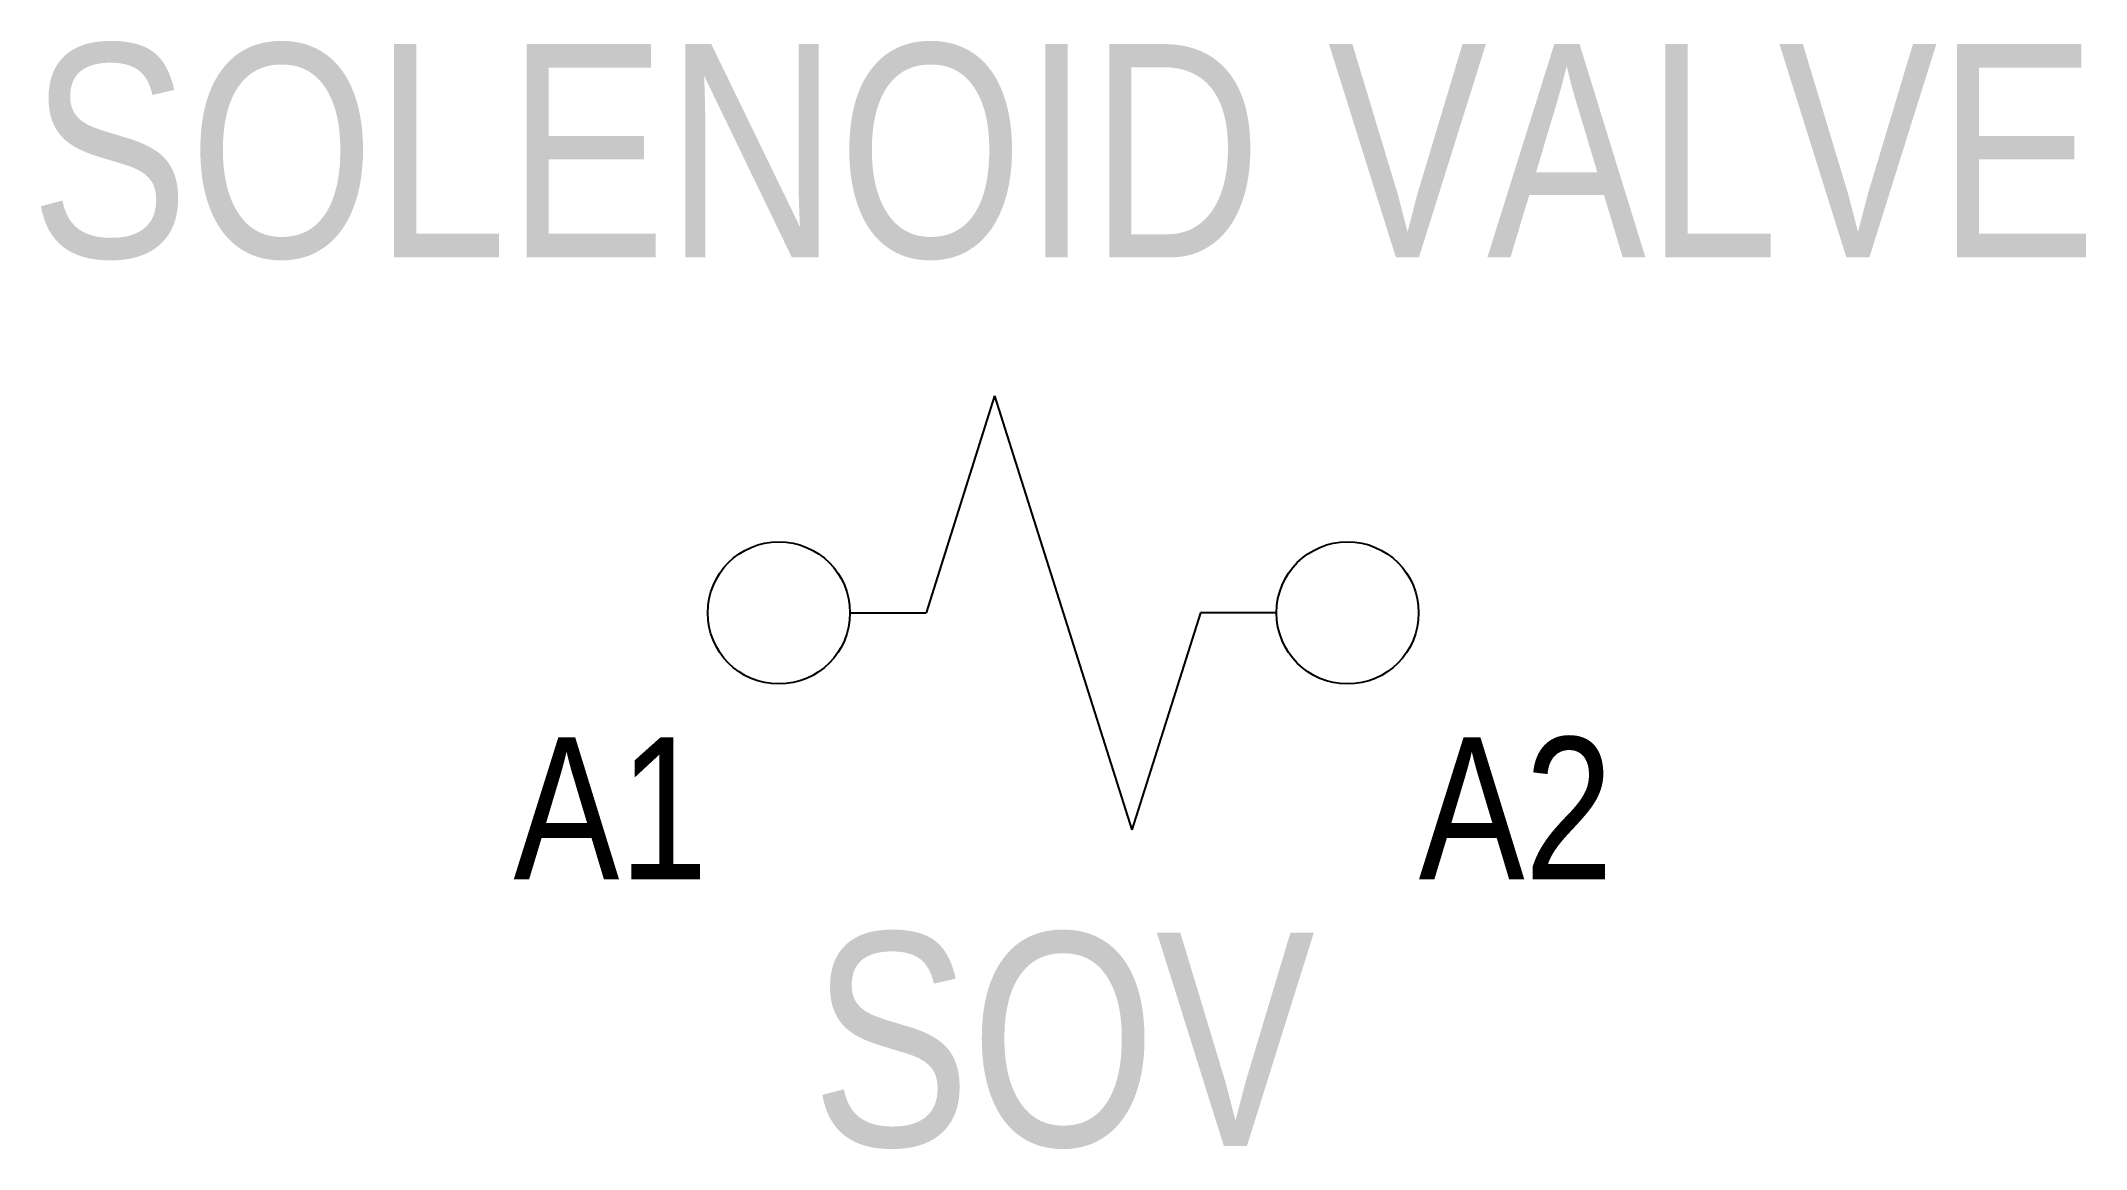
# Model space of a CAD drawing. Header units: inches. Extents: x -2.88 to 2.88, y -1.51 to 1.61.
import ezdxf
from ezdxf.enums import TextEntityAlignment as Align

# ---------------------------------------------------------------- set-up
doc = ezdxf.new("R2010")
doc.units = ezdxf.units.IN
doc.header["$MEASUREMENT"] = 0
doc.linetypes.add('HIDDEN2', pattern=[0.1875, 0.125, -0.0625])
for name, color, linetype in [('DESCCHILD', 20, 'Continuous'), ('FIELD', 7, 'HIDDEN2'), ('SYMB', 4, 'Continuous'), ('TAGS', 51, 'Continuous'), ('TEXT', 3, 'Continuous')]:
    doc.layers.add(name, color=color, linetype=linetype)
doc.styles.add('ARIEL', font='arial.ttf', dxfattribs={"width": 0.8, "height": 0.2})

# ---------------------------------------------------------------- blocks, each defined once
blk = doc.blocks.new('SOLENOID')
at = {"layer": 'SYMB'}
for p, q in [((-0.0483, 0.1526), (-0.0965, 0)), ((-0.0483, 0.1526), (0.0483, -0.1526)), ((-0.15, 0), (-0.0965, 0)), ((0.0965, 0), (0.0483, -0.1526)), ((0.15, 0), (0.0965, 0))]:
    blk.add_line(p, q, dxfattribs=at)
for centre in [(-0.2, 0), (0.2, 0)]:
    blk.add_circle(centre, 0.05, dxfattribs=at)
at = {"layer": 'DESCCHILD', "style": 'ARIEL', "width": 0.8}
for tag, p in [('DESC1', (0, 0.4375)), ('DESC2', (0, 0.25))]:
    blk.add_attdef(tag, text='', height=0.15, dxfattribs=at).set_placement(p, align=Align.CENTER)
at = {"layer": 'TAGS', "style": 'ARIEL', "width": 0.8}
blk.add_attdef('TAG', text='', height=0.15, dxfattribs=at).set_placement((0, -0.375), align=Align.CENTER)
at = {"layer": 'TEXT', "linetype": 'Continuous', "style": 'ARIEL', "width": 0.8}
blk.add_attdef('TERM01', text='', height=0.1, dxfattribs=at).set_placement((-0.25, -0.1875), align=Align.RIGHT)
blk.add_attdef('TERM02', (0.25, -0.1875), '', height=0.1, dxfattribs=at)

msp = doc.modelspace()

# ---------------------------------------------------------------- block references
at = {"layer": 'FIELD', "xscale": 4, "yscale": 4, "zscale": 4}
msp.add_blockref('SOLENOID', (0, 0), dxfattribs=at).add_auto_attribs({'TAG': 'SOV', 'DESC2': 'SOLENOID VALVE', 'TERM01': 'A1', 'TERM02': 'A2'})

doc.saveas('drawing.dxf')
